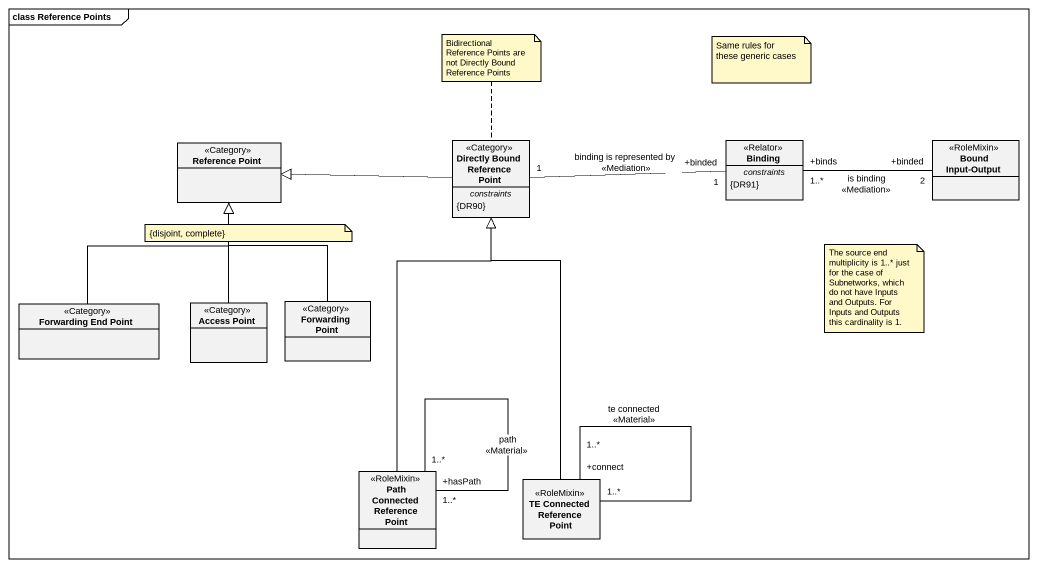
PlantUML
@startuml
mainframe class Reference Points
hide circle
hide empty members
class "Reference Point" as Reference_Point <<Category>>
class "Directly Bound Reference Point" as Directly_Bound_Reference <<Category>> {
  -- constraints --
  {DR90}
}
class Binding <<Relator>> {
  -- constraints --
  {DR91}
}
class "Bound Input-Output" as Bound_Input_Output <<RoleMixin>>
class "Forwarding End Point" as Forwarding_End_Point <<Category>>
class "Access Point" as Access_Point <<Category>>
class "Forwarding Point" as Forwarding_Point <<Category>>
class "Path Connected Reference Point" as Path_Connected_Reference <<RoleMixin>>
class "TE Connected Reference Point" as TE_Connected_Reference_Point <<RoleMixin>>
Directly_Bound_Reference -left-|> Reference_Point
Binding "+binded\n1" -left- "1" Directly_Bound_Reference : binding is represented by\n<<Mediation>>
Binding "+binds\n1..*" -right- "+binded\n2" Bound_Input_Output : is binding\n<<Mediation>>
Forwarding_End_Point -up-|> Reference_Point
Access_Point -up-|> Reference_Point
Forwarding_Point -up-|> Reference_Point
Path_Connected_Reference -up-|> Directly_Bound_Reference
Path_Connected_Reference "+hasPath\n1..*" -- "1..*" Path_Connected_Reference : path\n<<Material>>
TE_Connected_Reference_Point -up-|> Directly_Bound_Reference
TE_Connected_Reference_Point "1..*" -- "+connect\n1..*" TE_Connected_Reference_Point : te connected\n<<Material>>
note top of Directly_Bound_Reference : Bidirectional Reference Points are not Directly Bound Reference Points
note as N2
  Same rules for these generic cases
end note
note as N3
  {disjoint, complete}
end note
note as N4
  The source end multiplicity is 1..* just for the case of Subnetworks, which do not have Inputs and Outputs. For Inputs and Outputs this cardinality is 1.
end note
@enduml
